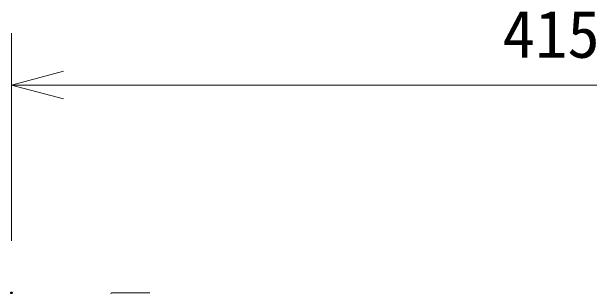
# Model space of a CAD drawing. Units: millimetres, scale not verified. Extents: x -62 to 63, y -56 to 57.
# Drawn here: x 13.51 to 35.74, y 21.54 to 32.39 of the extents above; entities that cross this region are included whole.
import ezdxf
from ezdxf.enums import TextEntityAlignment as Align

# ---------------------------------------------------------------- set-up
doc = ezdxf.new("R2010")
doc.units = ezdxf.units.MM
doc.header["$LTSCALE"] = 0.125
doc.header["$PDMODE"] = 32
doc.header["$PDSIZE"] = 0.0625
for name, color, linetype, lineweight in [('0-0_0', 7, 'Continuous', 18), ('0-4_GAIKEI', 1, 'Continuous', 18), ('0-5_SUNPO', 7, 'Continuous', 18)]:
    doc.layers.add(name, color=color, linetype=linetype, lineweight=lineweight)
doc.layers.add('0-1_DEFPOINTS', color=7, linetype='Continuous')
doc.styles.add('ＭＳ ゴシック', font='')
doc.styles.get('ＭＳ ゴシック').set_extended_font_data('MS Gothic')

# ---------------------------------------------------------------- blocks, each defined once
blk = doc.blocks.new('_OPEN30')
at = {"layer": '0-0_0'}
blk.add_line((0, 0), (-1, 0), dxfattribs=at)
blk.add_lwpolyline([(-1, 0.26795), (0, 0), (-1, -0.26795)], dxfattribs=at)
blk = doc.blocks.new('D6')
at = {"layer": '0-1_DEFPOINTS'}
blk.add_point((12.4494, 14.8017), dxfattribs=at)
at = {"layer": '0-5_SUNPO'}
for p, q in [((12.4494, 16.8017), (12.4494, 24.8017)), ((14.4494, 22.8017), (51.9835, 22.8017))]:
    blk.add_line(p, q, dxfattribs=at)
at = {"layer": '0-5_SUNPO', "xscale": 2, "yscale": 2, "rotation": 180}
blk.add_blockref('_OPEN30', (12.4494, 22.8017), dxfattribs=at)
at = {"layer": '0-5_SUNPO', "style": 'ＭＳ ゴシック'}
blk.add_text('415', height=1.833, dxfattribs=at).set_placement((31.3415, 23.3017), align=Align.BOTTOM_LEFT)

msp = doc.modelspace()

# ---------------------------------------------------------------- linework, layer by layer
at = {"layer": '0-4_GAIKEI'}
for p, q in [((17.3436, 21.5512), (17.3214, 21.5371)), ((17.392, 21.5669), (17.3977, 21.567)), ((17.3977, 21.567), (17.8921, 21.567)), ((18.014, 21.567), (18.2219, 21.567)), ((18.344, 21.567), (18.7118, 21.567))]:
    msp.add_line(p, q, dxfattribs=at)
for points in [[(17.392, 21.5669), (17.3875, 21.5665), (17.3828, 21.5658), (17.3784, 21.5651), (17.3737, 21.5641), (17.3692, 21.5628), (17.3648, 21.5614), (17.3605, 21.5598), (17.3561, 21.5581), (17.3518, 21.556), (17.3479, 21.5537), (17.3456, 21.5524), (17.3436, 21.5512)], [(17.8921, 21.567), (17.9782, 21.567), (18.0142, 21.567)], [(18.2219, 21.567), (18.3081, 21.567), (18.344, 21.567)], [(18.7118, 21.567), (18.7981, 21.567), (18.8339, 21.567)]]:
    msp.add_lwpolyline(points, dxfattribs=at)

# ---------------------------------------------------------------- block references
at = {"layer": '0-5_SUNPO'}
msp.add_blockref('D6', (1.0591, 6.7589), dxfattribs=at)

doc.saveas('drawing.dxf')
